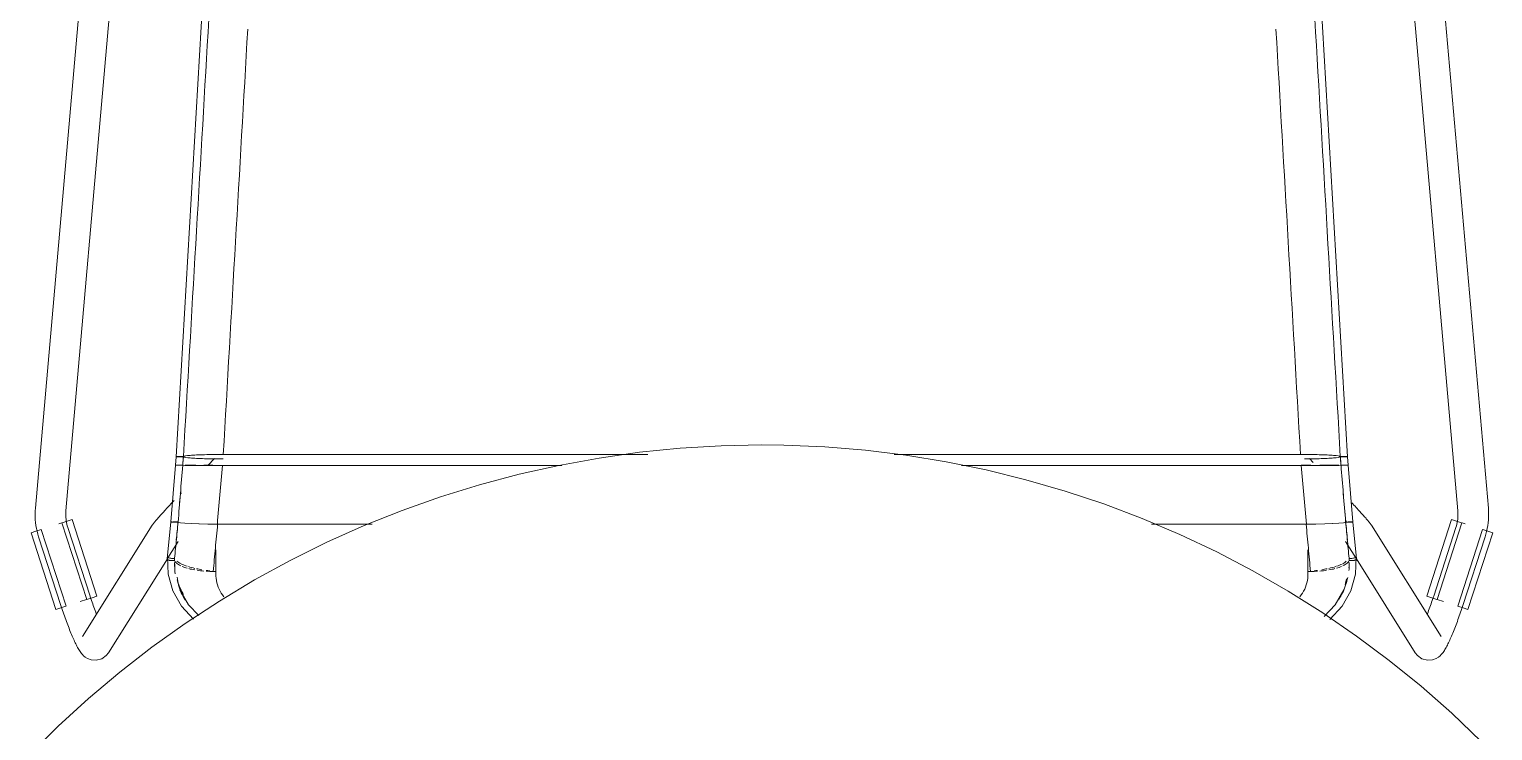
# Model space of a CAD drawing. Header units: millimetres. Extents: x 155927 to 295199, y -4084 to 97293.
# Drawn here: x 227366 to 227939, y 18740 to 19015 of the extents above; entities that cross this region are included whole.
import ezdxf

# ---------------------------------------------------------------- set-up
doc = ezdxf.new("R2010")
doc.units = ezdxf.units.MM
doc.header["$MEASUREMENT"] = 0
doc.layers.add('I-FURN', color=8, linetype='CONTINUOUS', lineweight=9)

msp = doc.modelspace()

# ---------------------------------------------------------------- linework, layer by layer
at = {"layer": 'I-FURN'}
for p, q in [((227406.98, 19270.34), (227368.03, 18827.02)), ((227937.13, 18827.02), (227898.18, 19270.34)), ((227379.98, 18825.97), (227417.26, 19250.32)), ((227887.89, 19250.39), (227925.17, 18825.97)), ((227423.18, 18847.14), (227442.46, 19179.05)), ((227881.98, 18847.14), (227862.7, 19179.05)), ((227423.17, 18847.14), (227422.9, 18843.78)), ((227423.24, 18847.17), (227423.18, 18847.14)), ((227423.18, 18847.14), (227423.24, 18847.11)), ((227423.43, 18847.2), (227423.24, 18847.17)), ((227423.24, 18847.11), (227423.43, 18847.09)), ((227423.72, 18847.22), (227423.43, 18847.2)), ((227423.43, 18847.09), (227423.73, 18847.07)), ((227424.1, 18847.24), (227423.72, 18847.22)), ((227423.73, 18847.07), (227424.11, 18847.05)), ((227424.55, 18847.25), (227424.1, 18847.24)), ((227424.11, 18847.05), (227424.56, 18847.04)), ((227425.04, 18847.25), (227424.55, 18847.25)), ((227424.56, 18847.04), (227425.05, 18847.03)), ((227425.54, 18847.25), (227425.04, 18847.25)), ((227425.05, 18847.03), (227425.55, 18847.03)), ((227426.01, 18847.24), (227425.54, 18847.25)), ((227425.55, 18847.03), (227426.02, 18847.04)), ((227426.9, 18847.45), (227426.01, 18847.24)), ((227426.02, 18847.04), (227426.92, 18846.83)), ((227428.65, 18847.65), (227426.9, 18847.45)), ((227431.15, 18847.81), (227428.65, 18847.65)), ((227434.28, 18847.93), (227431.15, 18847.81)), ((227437.84, 18848.01), (227434.28, 18847.93)), ((227441.63, 18848.04), (227437.84, 18848.01)), ((227607.9, 18848.04), (227441.63, 18848.04)), ((227441.63, 18848.04), (227607.9, 18848.04)), ((227604.69, 18848.86), (227588.85, 18846.62)), ((227620.61, 18850.45), (227604.69, 18848.86)), ((227636.58, 18851.41), (227620.61, 18850.45)), ((227652.58, 18851.73), (227636.58, 18851.41)), ((227661.22, 18851.64), (227652.58, 18851.73)), ((227677.2, 18850.97), (227661.22, 18851.64)), ((227693.15, 18849.67), (227677.2, 18850.97)), ((227709.03, 18847.73), (227693.15, 18849.67)), ((227863.53, 18848.04), (227704.43, 18848.04)), ((227704.43, 18848.04), (227863.53, 18848.04)), ((227724.82, 18845.16), (227709.03, 18847.73)), ((227867.32, 18848.01), (227863.53, 18848.04)), ((227870.88, 18847.93), (227867.32, 18848.01)), ((227874.01, 18847.81), (227870.88, 18847.93)), ((227876.51, 18847.65), (227874.01, 18847.81)), ((227878.26, 18847.45), (227876.51, 18847.65)), ((227878.24, 18846.83), (227879.14, 18847.04)), ((227879.15, 18847.24), (227878.26, 18847.45)), ((227879.14, 18847.04), (227879.61, 18847.03)), ((227879.62, 18847.25), (227879.15, 18847.24)), ((227879.61, 18847.03), (227880.11, 18847.03)), ((227880.12, 18847.25), (227879.62, 18847.25)), ((227880.11, 18847.03), (227880.6, 18847.04)), ((227880.61, 18847.25), (227880.12, 18847.25)), ((227880.6, 18847.04), (227881.05, 18847.05)), ((227881.06, 18847.24), (227880.61, 18847.25)), ((227881.05, 18847.05), (227881.43, 18847.07)), ((227881.44, 18847.22), (227881.06, 18847.24)), ((227881.43, 18847.07), (227881.73, 18847.09)), ((227881.73, 18847.2), (227881.44, 18847.22)), ((227881.92, 18847.17), (227881.73, 18847.2)), ((227881.73, 18847.09), (227881.92, 18847.11)), ((227881.98, 18847.14), (227881.92, 18847.17)), ((227881.92, 18847.11), (227881.98, 18847.14)), ((227881.99, 18847.14), (227882.26, 18843.78)), ((227421.08, 18821.58), (227422.9, 18843.78)), ((227422.9, 18843.78), (227422.97, 18843.79)), ((227422.97, 18843.79), (227422.9, 18843.78)), ((227422.97, 18843.78), (227422.9, 18843.78)), ((227422.9, 18843.78), (227422.96, 18843.78)), ((227422.96, 18843.78), (227423.15, 18843.78)), ((227422.97, 18843.79), (227423.16, 18843.79)), ((227423.16, 18843.79), (227422.97, 18843.79)), ((227423.16, 18843.78), (227422.97, 18843.78)), ((227423.15, 18843.78), (227423.45, 18843.78)), ((227423.16, 18843.79), (227423.45, 18843.79)), ((227423.45, 18843.79), (227423.16, 18843.79)), ((227423.45, 18843.78), (227423.16, 18843.78)), ((227423.45, 18843.79), (227423.84, 18843.79)), ((227423.83, 18843.79), (227423.45, 18843.79)), ((227423.83, 18843.78), (227423.45, 18843.78)), ((227423.45, 18843.78), (227423.83, 18843.78)), ((227424.29, 18843.79), (227423.83, 18843.79)), ((227424.28, 18843.78), (227423.83, 18843.78)), ((227423.83, 18843.78), (227424.28, 18843.78)), ((227423.84, 18843.79), (227424.29, 18843.79)), ((227424.77, 18843.78), (227424.28, 18843.78)), ((227424.28, 18843.78), (227424.77, 18843.78)), ((227424.29, 18843.79), (227424.78, 18843.79)), ((227424.78, 18843.79), (227424.29, 18843.79)), ((227425.27, 18843.78), (227424.77, 18843.78)), ((227424.77, 18843.78), (227425.27, 18843.78)), ((227424.78, 18843.79), (227425.28, 18843.79)), ((227425.27, 18843.79), (227424.78, 18843.79)), ((227425.74, 18843.79), (227425.27, 18843.79)), ((227425.74, 18843.78), (227425.27, 18843.78)), ((227425.27, 18843.78), (227425.74, 18843.78)), ((227425.28, 18843.79), (227425.75, 18843.79)), ((227426.63, 18843.76), (227425.74, 18843.78)), ((227425.74, 18843.78), (227426.62, 18843.76)), ((227426.62, 18843.76), (227428.37, 18843.75)), ((227428.37, 18843.75), (227426.63, 18843.76)), ((227426.64, 18843.81), (227428.4, 18843.82)), ((227428.39, 18843.82), (227426.64, 18843.81)), ((227426.92, 18846.83), (227428.67, 18846.64)), ((227428.37, 18843.75), (227430.87, 18843.74)), ((227430.87, 18843.74), (227428.38, 18843.75)), ((227430.89, 18843.83), (227428.39, 18843.82)), ((227428.4, 18843.82), (227430.89, 18843.83)), ((227428.67, 18846.64), (227431.17, 18846.48)), ((227430.87, 18843.74), (227434.01, 18843.73)), ((227434.01, 18843.73), (227430.88, 18843.74)), ((227431.17, 18846.48), (227434.29, 18846.35)), ((227437.57, 18843.85), (227434.01, 18843.84)), ((227437.58, 18843.72), (227434.01, 18843.73)), ((227434.01, 18843.73), (227437.58, 18843.72)), ((227434.02, 18843.84), (227437.57, 18843.85)), ((227434.29, 18846.35), (227437.84, 18846.28)), ((227438.14, 18846.4), (227435.57, 18843.72)), ((227441.36, 18843.72), (227437.58, 18843.72)), ((227437.58, 18843.72), (227441.36, 18843.72)), ((227437.84, 18846.28), (227441.52, 18846.25)), ((227574.19, 18843.72), (227441.36, 18843.72)), ((227441.36, 18843.72), (227574.19, 18843.72)), ((227573.11, 18843.76), (227557.5, 18840.27)), ((227588.85, 18846.62), (227573.11, 18843.76)), ((227740.49, 18841.95), (227724.82, 18845.16)), ((227863.8, 18843.72), (227730.8, 18843.72)), ((227730.8, 18843.72), (227863.8, 18843.72)), ((227756.03, 18838.12), (227740.49, 18841.95)), ((227867.58, 18843.72), (227863.8, 18843.72)), ((227863.8, 18843.72), (227867.58, 18843.72)), ((227863.81, 18843.85), (227867.59, 18843.85)), ((227867.59, 18843.85), (227863.81, 18843.85)), ((227865.07, 18846.25), (227867.32, 18846.28)), ((227868.49, 18844.87), (227867.02, 18846.4)), ((227867.32, 18846.28), (227870.87, 18846.35)), ((227871.15, 18843.73), (227867.58, 18843.72)), ((227867.58, 18843.72), (227871.15, 18843.73)), ((227870.87, 18846.35), (227873.99, 18846.48)), ((227871.14, 18843.84), (227874.27, 18843.83)), ((227874.27, 18843.83), (227871.15, 18843.84)), ((227874.28, 18843.74), (227871.15, 18843.73)), ((227871.15, 18843.73), (227874.28, 18843.74)), ((227873.99, 18846.48), (227876.49, 18846.64)), ((227874.27, 18843.83), (227876.76, 18843.82)), ((227876.77, 18843.82), (227874.27, 18843.83)), ((227874.28, 18843.74), (227876.79, 18843.75)), ((227876.78, 18843.75), (227874.29, 18843.74)), ((227876.49, 18846.64), (227878.24, 18846.83)), ((227876.76, 18843.82), (227878.52, 18843.81)), ((227878.52, 18843.81), (227876.77, 18843.82)), ((227878.53, 18843.76), (227876.79, 18843.75)), ((227876.79, 18843.75), (227878.54, 18843.76)), ((227879.42, 18843.78), (227878.53, 18843.76)), ((227878.54, 18843.76), (227879.42, 18843.78)), ((227879.41, 18843.79), (227879.88, 18843.79)), ((227879.89, 18843.79), (227879.42, 18843.79)), ((227879.89, 18843.78), (227879.42, 18843.78)), ((227879.42, 18843.78), (227879.89, 18843.78)), ((227879.88, 18843.79), (227880.38, 18843.79)), ((227880.38, 18843.79), (227879.89, 18843.79)), ((227880.39, 18843.78), (227879.89, 18843.78)), ((227879.89, 18843.78), (227880.39, 18843.78)), ((227880.38, 18843.79), (227880.87, 18843.79)), ((227880.87, 18843.79), (227880.38, 18843.79)), ((227880.88, 18843.78), (227880.39, 18843.78)), ((227880.39, 18843.78), (227880.88, 18843.78)), ((227880.87, 18843.79), (227881.32, 18843.79)), ((227881.33, 18843.79), (227880.87, 18843.79)), ((227881.33, 18843.78), (227880.88, 18843.78)), ((227880.88, 18843.78), (227881.33, 18843.78)), ((227881.32, 18843.79), (227881.7, 18843.79)), ((227881.71, 18843.79), (227881.33, 18843.79)), ((227881.71, 18843.78), (227881.33, 18843.78)), ((227881.33, 18843.78), (227881.71, 18843.78)), ((227882, 18843.78), (227881.71, 18843.78)), ((227881.71, 18843.78), (227882.01, 18843.78)), ((227882.19, 18843.79), (227882.26, 18843.78)), ((227882.26, 18843.78), (227882.19, 18843.79)), ((227882.26, 18843.78), (227882.19, 18843.78)), ((227882.19, 18843.78), (227882.26, 18843.78)), ((227884.08, 18821.58), (227882.26, 18843.78)), ((227542.04, 18836.15), (227526.75, 18831.43)), ((227557.5, 18840.27), (227542.04, 18836.15)), ((227771.4, 18833.68), (227756.03, 18838.12)), ((227421.99, 18829.57), (227422.45, 18830.05)), ((227424.8, 18832.54), (227425.29, 18833.05)), ((227526.75, 18831.43), (227511.67, 18826.09)), ((227786.57, 18828.62), (227771.4, 18833.68)), ((227367.95, 18825.88), (227367.92, 18824.74)), ((227367.92, 18824.74), (227367.93, 18823.6)), ((227368.03, 18827.02), (227367.95, 18825.88)), ((227379.92, 18824.62), (227379.94, 18825.28)), ((227379.93, 18823.96), (227379.92, 18824.62)), ((227379.94, 18825.28), (227379.98, 18825.95)), ((227379.98, 18825.95), (227379.98, 18825.97)), ((227416.64, 18823.77), (227416.95, 18824.1)), ((227416.95, 18824.1), (227417.26, 18824.45)), ((227417.26, 18824.45), (227417.59, 18824.82)), ((227417.59, 18824.82), (227417.93, 18825.2)), ((227417.93, 18825.2), (227418.29, 18825.59)), ((227418.29, 18825.59), (227418.66, 18825.99)), ((227418.66, 18825.99), (227419.04, 18826.4)), ((227419.04, 18826.4), (227419.43, 18826.83)), ((227419.43, 18826.83), (227419.83, 18827.26)), ((227419.83, 18827.26), (227420.25, 18827.71)), ((227420.25, 18827.71), (227420.67, 18828.16)), ((227420.67, 18828.16), (227421.1, 18828.62)), ((227421.1, 18828.62), (227421.54, 18829.09)), ((227421.54, 18829.09), (227421.99, 18829.57)), ((227511.67, 18826.09), (227496.81, 18820.16)), ((227801.54, 18822.96), (227786.57, 18828.62)), ((227884.06, 18828.62), (227883.62, 18829.09)), ((227884.49, 18828.16), (227884.06, 18828.62)), ((227884.91, 18827.71), (227884.49, 18828.16)), ((227885.33, 18827.26), (227884.91, 18827.71)), ((227885.73, 18826.83), (227885.33, 18827.26)), ((227886.12, 18826.4), (227885.73, 18826.83)), ((227886.5, 18825.99), (227886.12, 18826.4)), ((227886.87, 18825.59), (227886.5, 18825.99)), ((227887.23, 18825.2), (227886.87, 18825.59)), ((227887.57, 18824.82), (227887.23, 18825.2)), ((227887.9, 18824.45), (227887.57, 18824.82)), ((227888.21, 18824.1), (227887.9, 18824.45)), ((227888.52, 18823.77), (227888.21, 18824.1)), ((227925.18, 18825.97), (227925.22, 18825.31)), ((227925.22, 18825.31), (227925.24, 18824.65)), ((227925.24, 18824.65), (227925.23, 18823.98)), ((227937.14, 18826.97), (227937.13, 18827.02)), ((227937.21, 18825.83), (227937.14, 18826.97)), ((227937.24, 18824.69), (227937.21, 18825.83)), ((227937.22, 18823.54), (227937.24, 18824.69)), ((227367.93, 18823.6), (227367.99, 18822.46)), ((227367.99, 18822.46), (227368.1, 18821.32)), ((227368.1, 18821.32), (227368.25, 18820.19)), ((227368.25, 18820.19), (227368.45, 18819.06)), ((227368.27, 18817.97), (227370.24, 18818.6)), ((227368.45, 18819.06), (227368.69, 18817.94)), ((227380.05, 18788.63), (227370.36, 18818.64)), ((227377.17, 18820.84), (227378.33, 18821.21)), ((227378.43, 18821.25), (227388.12, 18791.24)), ((227378.55, 18821.28), (227380.52, 18821.92)), ((227379.96, 18823.3), (227379.93, 18823.96)), ((227380.03, 18822.64), (227379.96, 18823.3)), ((227380.11, 18821.98), (227380.03, 18822.64)), ((227380.23, 18821.33), (227380.11, 18821.98)), ((227380.37, 18820.68), (227380.23, 18821.33)), ((227380.54, 18820.04), (227380.37, 18820.68)), ((227380.52, 18821.92), (227382.47, 18822.55)), ((227380.73, 18819.41), (227380.54, 18820.04)), ((227389.44, 18792.59), (227380.73, 18819.41)), ((227392.16, 18792.54), (227382.47, 18822.55)), ((227413.82, 18820.32), (227386.52, 18776.73)), ((227413.82, 18820.32), (227414.04, 18820.64)), ((227414.04, 18820.64), (227414.22, 18820.9)), ((227414.22, 18820.9), (227414.39, 18821.13)), ((227414.39, 18821.13), (227414.57, 18821.35)), ((227414.57, 18821.35), (227414.75, 18821.57)), ((227414.75, 18821.57), (227414.94, 18821.8)), ((227414.94, 18821.8), (227415.14, 18822.04)), ((227415.14, 18822.04), (227415.35, 18822.29)), ((227415.35, 18822.29), (227415.58, 18822.56)), ((227415.58, 18822.56), (227415.83, 18822.84)), ((227415.83, 18822.84), (227416.08, 18823.14)), ((227416.08, 18823.14), (227416.36, 18823.44)), ((227416.36, 18823.44), (227416.64, 18823.77)), ((227419.65, 18807.09), (227421.07, 18821.58)), ((227421.14, 18821.61), (227421.07, 18821.58)), ((227421.07, 18821.58), (227421.14, 18821.56)), ((227421.08, 18821.58), (227421.14, 18821.61)), ((227421.14, 18821.56), (227421.08, 18821.58)), ((227421.32, 18821.63), (227421.14, 18821.61)), ((227421.14, 18821.61), (227421.33, 18821.63)), ((227421.14, 18821.56), (227421.33, 18821.53)), ((227421.62, 18821.65), (227421.32, 18821.63)), ((227421.33, 18821.63), (227421.62, 18821.65)), ((227421.33, 18821.53), (227421.63, 18821.51)), ((227421.63, 18821.51), (227421.33, 18821.53)), ((227421.63, 18821.51), (227422.01, 18821.49)), ((227422.01, 18821.49), (227421.63, 18821.51)), ((227422.45, 18821.68), (227422, 18821.67)), ((227422, 18821.67), (227422.45, 18821.68)), ((227422.01, 18821.49), (227422.46, 18821.48)), ((227422.47, 18821.48), (227422.01, 18821.49)), ((227422.94, 18821.69), (227422.45, 18821.68)), ((227422.45, 18821.68), (227422.94, 18821.69)), ((227422.46, 18821.48), (227422.95, 18821.48)), ((227422.96, 18821.48), (227422.47, 18821.48)), ((227423.44, 18821.68), (227422.94, 18821.69)), ((227422.94, 18821.69), (227423.44, 18821.68)), ((227422.95, 18821.48), (227423.45, 18821.48)), ((227423.46, 18821.48), (227422.96, 18821.48)), ((227423.91, 18821.68), (227423.44, 18821.68)), ((227423.44, 18821.68), (227423.91, 18821.68)), ((227423.45, 18821.48), (227423.92, 18821.49)), ((227423.93, 18821.49), (227423.46, 18821.48)), ((227423.92, 18821.49), (227424.81, 18821.3)), ((227424.81, 18821.3), (227423.93, 18821.49)), ((227426.53, 18821.12), (227424.81, 18821.3)), ((227424.81, 18821.3), (227426.55, 18821.12)), ((227428.99, 18820.97), (227426.55, 18821.12)), ((227426.55, 18821.12), (227429.03, 18820.97)), ((227432.06, 18820.85), (227429.02, 18820.97)), ((227429.03, 18820.97), (227432.13, 18820.85)), ((227435.57, 18820.78), (227432.12, 18820.85)), ((227432.13, 18820.85), (227435.56, 18820.78)), ((227435.66, 18820.78), (227439.42, 18820.75)), ((227439.3, 18820.75), (227435.66, 18820.78)), ((227439.42, 18820.75), (227499.97, 18820.75)), ((227499.97, 18820.75), (227439.42, 18820.75)), ((227496.81, 18820.16), (227482.2, 18813.63)), ((227816.27, 18816.71), (227801.54, 18822.96)), ((227805.25, 18820.75), (227865.74, 18820.75)), ((227865.74, 18820.75), (227805.25, 18820.75)), ((227865.74, 18820.75), (227869.5, 18820.78)), ((227869.5, 18820.78), (227865.86, 18820.75)), ((227873.04, 18820.85), (227869.59, 18820.78)), ((227869.6, 18820.78), (227873.03, 18820.85)), ((227873.03, 18820.85), (227876.13, 18820.97)), ((227876.14, 18820.97), (227873.1, 18820.85)), ((227876.13, 18820.97), (227878.61, 18821.12)), ((227878.61, 18821.12), (227876.17, 18820.97)), ((227878.61, 18821.12), (227880.35, 18821.3)), ((227880.35, 18821.3), (227878.63, 18821.12)), ((227881.23, 18821.49), (227880.35, 18821.3)), ((227880.35, 18821.3), (227881.24, 18821.49)), ((227881.7, 18821.48), (227881.23, 18821.49)), ((227881.24, 18821.49), (227881.71, 18821.48)), ((227881.72, 18821.68), (227881.25, 18821.68)), ((227881.25, 18821.68), (227881.72, 18821.68)), ((227882.2, 18821.48), (227881.7, 18821.48)), ((227881.71, 18821.48), (227882.21, 18821.48)), ((227882.69, 18821.48), (227882.2, 18821.48)), ((227882.21, 18821.48), (227882.7, 18821.48)), ((227882.71, 18821.68), (227882.22, 18821.69)), ((227882.22, 18821.69), (227882.71, 18821.68)), ((227883.14, 18821.49), (227882.69, 18821.48)), ((227882.7, 18821.48), (227883.15, 18821.49)), ((227883.16, 18821.67), (227882.71, 18821.68)), ((227882.71, 18821.68), (227883.16, 18821.67)), ((227883.53, 18821.51), (227883.14, 18821.49)), ((227883.15, 18821.49), (227883.53, 18821.51)), ((227883.54, 18821.65), (227883.16, 18821.67)), ((227883.16, 18821.67), (227883.54, 18821.65)), ((227883.53, 18821.51), (227883.83, 18821.53)), ((227883.82, 18821.53), (227883.53, 18821.51)), ((227883.84, 18821.63), (227883.54, 18821.65)), ((227883.54, 18821.65), (227883.83, 18821.63)), ((227883.83, 18821.63), (227884.02, 18821.61)), ((227883.83, 18821.53), (227884.02, 18821.56)), ((227884.02, 18821.61), (227883.84, 18821.63)), ((227884.09, 18821.58), (227884.02, 18821.61)), ((227884.02, 18821.61), (227884.08, 18821.58)), ((227884.08, 18821.58), (227884.02, 18821.56)), ((227884.02, 18821.56), (227884.09, 18821.58)), ((227885.51, 18807.09), (227884.09, 18821.58)), ((227888.8, 18823.44), (227888.52, 18823.77)), ((227889.08, 18823.14), (227888.8, 18823.44)), ((227889.33, 18822.84), (227889.08, 18823.14)), ((227889.58, 18822.56), (227889.33, 18822.84)), ((227889.8, 18822.29), (227889.58, 18822.56)), ((227890.02, 18822.04), (227889.8, 18822.29)), ((227890.22, 18821.8), (227890.02, 18822.04)), ((227890.41, 18821.57), (227890.22, 18821.8)), ((227890.59, 18821.35), (227890.41, 18821.57)), ((227890.76, 18821.13), (227890.59, 18821.35)), ((227890.94, 18820.9), (227890.76, 18821.13)), ((227891.12, 18820.64), (227890.94, 18820.9)), ((227891.34, 18820.32), (227891.12, 18820.64)), ((227918.64, 18776.73), (227891.34, 18820.32)), ((227922.69, 18822.55), (227913, 18792.54)), ((227924.43, 18819.4), (227915.72, 18792.59)), ((227917.04, 18791.24), (227926.73, 18821.25)), ((227922.69, 18822.55), (227924.64, 18821.92)), ((227924.44, 18819.43), (227924.43, 18819.4)), ((227924.63, 18820.07), (227924.44, 18819.43)), ((227924.8, 18820.71), (227924.63, 18820.07)), ((227924.64, 18821.92), (227926.61, 18821.28)), ((227924.94, 18821.35), (227924.8, 18820.71)), ((227925.05, 18822.01), (227924.94, 18821.35)), ((227925.14, 18822.66), (227925.05, 18822.01)), ((227934.8, 18818.64), (227925.11, 18788.63)), ((227925.2, 18823.32), (227925.14, 18822.66)), ((227925.23, 18823.98), (227925.2, 18823.32)), ((227926.83, 18821.21), (227927.99, 18820.84)), ((227934.92, 18818.6), (227936.89, 18817.97)), ((227936.46, 18817.89), (227936.7, 18819.01)), ((227936.7, 18819.01), (227936.9, 18820.14)), ((227936.9, 18820.14), (227937.05, 18821.27)), ((227937.05, 18821.27), (227937.16, 18822.4)), ((227937.16, 18822.4), (227937.22, 18823.54)), ((227366.32, 18817.34), (227368.27, 18817.97)), ((227376, 18787.33), (227366.32, 18817.34)), ((227368.69, 18817.94), (227368.97, 18816.84)), ((227368.97, 18816.84), (227369.3, 18815.74)), ((227369.3, 18815.74), (227369.31, 18815.7)), ((227369.31, 18815.7), (227378.03, 18788.88)), ((227419.95, 18807.5), (227423.99, 18813.94)), ((227482.2, 18813.63), (227467.87, 18806.53)), ((227830.73, 18809.87), (227816.27, 18816.71)), ((227881.17, 18813.94), (227885.21, 18807.5)), ((227927.13, 18788.88), (227935.84, 18815.7)), ((227938.84, 18817.34), (227929.15, 18787.33)), ((227935.84, 18815.7), (227936.17, 18816.79)), ((227936.17, 18816.79), (227936.46, 18817.89)), ((227936.89, 18817.97), (227938.84, 18817.34)), ((227396.69, 18770.36), (227419.72, 18807.13)), ((227419.77, 18807.98), (227420.06, 18801.08)), ((227438.71, 18810.71), (227438.71, 18800.96)), ((227844.91, 18802.46), (227830.73, 18809.87)), ((227866.45, 18800.96), (227866.45, 18810.71)), ((227885.39, 18807.98), (227885.1, 18801.08)), ((227885.44, 18807.13), (227908.47, 18770.36)), ((227438.77, 18802.2), (227437.72, 18802.2)), ((227467.87, 18806.53), (227453.83, 18798.86)), ((227858.78, 18794.49), (227844.91, 18802.46)), ((227867.44, 18802.2), (227866.39, 18802.2)), ((227420.06, 18801.08), (227421.93, 18794.56)), ((227453.83, 18798.86), (227440.11, 18790.63)), ((227885.1, 18801.08), (227883.23, 18794.56)), ((227385.54, 18790.41), (227388.02, 18791.21)), ((227390.21, 18791.91), (227388.23, 18791.28)), ((227389.55, 18792.26), (227389.44, 18792.59)), ((227389.78, 18791.57), (227389.55, 18792.26)), ((227390.01, 18790.88), (227389.78, 18791.57)), ((227390.24, 18790.2), (227390.01, 18790.88)), ((227392.16, 18792.54), (227390.21, 18791.91)), ((227390.47, 18789.52), (227390.24, 18790.2)), ((227421.93, 18794.56), (227425.32, 18788.55)), ((227424.64, 18794.96), (227428.01, 18789.13)), ((227440.11, 18790.63), (227426.72, 18781.87)), ((227872.32, 18785.97), (227858.78, 18794.49)), ((227880.52, 18794.96), (227877.15, 18789.13)), ((227883.23, 18794.56), (227879.84, 18788.55)), ((227914.95, 18791.91), (227913, 18792.54)), ((227914.69, 18789.52), (227914.92, 18790.2)), ((227914.92, 18790.2), (227915.15, 18790.88)), ((227916.92, 18791.28), (227914.95, 18791.91)), ((227915.15, 18790.88), (227915.38, 18791.57)), ((227915.38, 18791.57), (227915.61, 18792.26)), ((227915.61, 18792.26), (227915.72, 18792.59)), ((227917.14, 18791.21), (227919.62, 18790.41)), ((227377.96, 18787.96), (227376, 18787.33)), ((227379.93, 18788.6), (227377.96, 18787.96)), ((227378.18, 18788.43), (227378.03, 18788.88)), ((227378.42, 18787.69), (227378.18, 18788.43)), ((227378.67, 18786.95), (227378.42, 18787.69)), ((227378.92, 18786.22), (227378.67, 18786.95)), ((227379.17, 18785.49), (227378.92, 18786.22)), ((227379.42, 18784.77), (227379.17, 18785.49)), ((227379.67, 18784.05), (227379.42, 18784.77)), ((227379.93, 18783.35), (227379.67, 18784.05)), ((227390.71, 18788.85), (227390.47, 18789.52)), ((227390.94, 18788.18), (227390.71, 18788.85)), ((227391.18, 18787.52), (227390.94, 18788.18)), ((227391.41, 18786.88), (227391.18, 18787.52)), ((227391.65, 18786.24), (227391.41, 18786.88)), ((227391.88, 18785.62), (227391.65, 18786.24)), ((227425.32, 18788.55), (227429.93, 18783.55)), ((227428.01, 18789.13), (227432.03, 18784.91)), ((227885.51, 18776.91), (227872.32, 18785.97)), ((227877.15, 18789.13), (227872.85, 18784.61)), ((227879.84, 18788.55), (227875.09, 18783.39)), ((227913.28, 18785.62), (227913.51, 18786.24)), ((227913.51, 18786.24), (227913.75, 18786.88)), ((227913.75, 18786.88), (227913.98, 18787.52)), ((227913.98, 18787.52), (227914.22, 18788.18)), ((227914.22, 18788.18), (227914.45, 18788.85)), ((227914.45, 18788.85), (227914.69, 18789.52)), ((227927.2, 18787.96), (227925.23, 18788.6)), ((227925.23, 18783.35), (227925.49, 18784.05)), ((227925.49, 18784.05), (227925.74, 18784.77)), ((227925.74, 18784.77), (227925.99, 18785.49)), ((227925.99, 18785.49), (227926.24, 18786.22)), ((227926.24, 18786.22), (227926.49, 18786.95)), ((227926.49, 18786.95), (227926.74, 18787.69)), ((227926.74, 18787.69), (227926.98, 18788.43)), ((227926.98, 18788.43), (227927.13, 18788.88)), ((227929.15, 18787.33), (227927.2, 18787.96)), ((227380.18, 18782.65), (227379.93, 18783.35)), ((227380.44, 18781.96), (227380.18, 18782.65)), ((227380.69, 18781.28), (227380.44, 18781.96)), ((227380.95, 18780.62), (227380.69, 18781.28)), ((227381.2, 18779.96), (227380.95, 18780.62)), ((227381.45, 18779.32), (227381.2, 18779.96)), ((227381.7, 18778.7), (227381.45, 18779.32)), ((227381.95, 18778.09), (227381.7, 18778.7)), ((227426.72, 18781.87), (227413.7, 18772.57)), ((227923.21, 18778.09), (227923.46, 18778.7)), ((227923.46, 18778.7), (227923.71, 18779.32)), ((227923.71, 18779.32), (227923.96, 18779.96)), ((227923.96, 18779.96), (227924.21, 18780.62)), ((227924.21, 18780.62), (227924.47, 18781.28)), ((227924.47, 18781.28), (227924.72, 18781.96)), ((227924.72, 18781.96), (227924.98, 18782.65)), ((227924.98, 18782.65), (227925.23, 18783.35)), ((227382.2, 18777.49), (227381.95, 18778.09)), ((227382.44, 18776.91), (227382.2, 18777.49)), ((227382.69, 18776.35), (227382.44, 18776.91)), ((227382.93, 18775.81), (227382.69, 18776.35)), ((227383.16, 18775.28), (227382.93, 18775.81)), ((227383.4, 18774.77), (227383.16, 18775.28)), ((227383.63, 18774.28), (227383.4, 18774.77)), ((227383.86, 18773.8), (227383.63, 18774.28)), ((227384.09, 18773.35), (227383.86, 18773.8)), ((227384.32, 18772.91), (227384.09, 18773.35)), ((227384.55, 18772.48), (227384.32, 18772.91)), ((227413.7, 18772.57), (227401.06, 18762.76)), ((227898.33, 18767.34), (227885.51, 18776.91)), ((227920.61, 18772.48), (227920.84, 18772.91)), ((227920.84, 18772.91), (227921.07, 18773.35)), ((227921.07, 18773.35), (227921.3, 18773.8)), ((227921.3, 18773.8), (227921.53, 18774.28)), ((227921.53, 18774.28), (227921.76, 18774.77)), ((227921.76, 18774.77), (227922, 18775.28)), ((227922, 18775.28), (227922.23, 18775.81)), ((227922.23, 18775.81), (227922.47, 18776.35)), ((227922.47, 18776.35), (227922.72, 18776.91)), ((227922.72, 18776.91), (227922.96, 18777.49)), ((227922.96, 18777.49), (227923.21, 18778.09)), ((227384.78, 18772.07), (227384.55, 18772.48)), ((227385.02, 18771.67), (227384.78, 18772.07)), ((227385.26, 18771.28), (227385.02, 18771.67)), ((227385.51, 18770.89), (227385.26, 18771.28)), ((227385.79, 18770.5), (227385.51, 18770.89)), ((227386.1, 18770.1), (227385.79, 18770.5)), ((227386.47, 18769.67), (227386.1, 18770.1)), ((227386.94, 18769.21), (227386.47, 18769.67)), ((227387.57, 18768.69), (227386.94, 18769.21)), ((227388.48, 18768.12), (227387.57, 18768.69)), ((227389.86, 18767.6), (227388.48, 18768.12)), ((227391.83, 18767.43), (227389.86, 18767.6)), ((227394.06, 18768.01), (227391.83, 18767.43)), ((227395.79, 18769.24), (227394.06, 18768.01)), ((227395.79, 18769.24), (227396.69, 18770.36)), ((227910.75, 18757.26), (227898.33, 18767.34)), ((227909.37, 18769.24), (227908.47, 18770.36)), ((227909.37, 18769.24), (227911.1, 18768.01)), ((227911.1, 18768.01), (227913.33, 18767.43)), ((227913.33, 18767.43), (227915.3, 18767.6)), ((227915.3, 18767.6), (227916.68, 18768.12)), ((227916.68, 18768.12), (227917.59, 18768.69)), ((227917.59, 18768.69), (227918.22, 18769.21)), ((227918.22, 18769.21), (227918.69, 18769.67)), ((227918.69, 18769.67), (227919.06, 18770.1)), ((227919.06, 18770.1), (227919.37, 18770.5)), ((227919.37, 18770.5), (227919.65, 18770.89)), ((227919.65, 18770.89), (227919.9, 18771.28)), ((227919.9, 18771.28), (227920.14, 18771.67)), ((227920.14, 18771.67), (227920.38, 18772.07)), ((227920.38, 18772.07), (227920.61, 18772.48)), ((227401.06, 18762.76), (227388.83, 18752.45)), ((227922.76, 18746.69), (227910.75, 18757.26)), ((227388.83, 18752.45), (227377.01, 18741.67)), ((227934.34, 18735.65), (227922.76, 18746.69)), ((227377.01, 18741.67), (227365.64, 18730.42))]:
    msp.add_line(p, q, dxfattribs=at)
for points in [[(227445.33, 19179.24), (227442.11, 19124), (227435.67, 19013.41), (227429.23, 18902.65), (227426.01, 18847.24)], [(227859.83, 19179.24), (227863.05, 19124), (227869.49, 19013.41), (227875.93, 18902.65), (227879.15, 18847.24)], [(227441.63, 18848.04), (227444.82, 18903.56), (227448.02, 18959.09), (227451.21, 19014.53)], [(227853.94, 19014.53), (227857.14, 18959.07), (227860.34, 18903.56), (227863.53, 18848.04)], [(227426.02, 18847.04), (227425.42, 18847.03), (227423.91, 18847.03), (227423.17, 18847.1), (227423.17, 18847.14)], [(227425.74, 18843.78), (227425.78, 18844.35), (227425.87, 18845.51), (227425.96, 18846.66), (227426.01, 18847.24)], [(227425.75, 18843.79), (227425.79, 18844.33), (227425.88, 18845.42), (227425.97, 18846.5), (227426.02, 18847.04)], [(227879.41, 18843.79), (227879.37, 18844.33), (227879.28, 18845.42), (227879.19, 18846.5), (227879.14, 18847.04)], [(227879.42, 18843.78), (227879.37, 18844.35), (227879.29, 18845.51), (227879.2, 18846.66), (227879.15, 18847.24)], [(227425.74, 18843.78), (227425.44, 18840.06), (227424.83, 18832.62), (227424.23, 18825.2), (227423.93, 18821.49)], [(227440.33, 18832.23), (227440.68, 18836.06), (227441.02, 18839.89), (227441.36, 18843.72)], [(227863.8, 18843.72), (227864.14, 18839.89), (227864.48, 18836.05), (227864.83, 18832.23)], [(227879.42, 18843.78), (227879.72, 18840.06), (227880.33, 18832.62), (227880.93, 18825.2), (227881.23, 18821.49)], [(227879.94, 18837.47), (227879.97, 18837.06), (227880.01, 18836.65), (227880.04, 18836.24)], [(227439.3, 18820.75), (227439.64, 18824.57), (227439.99, 18828.4), (227440.33, 18832.23)], [(227864.83, 18832.23), (227865.17, 18828.4), (227865.51, 18824.57), (227865.86, 18820.75)], [(227880.34, 18832.63), (227880.64, 18828.97), (227880.95, 18825.32), (227881.25, 18821.68)], [(227422.49, 18806.53), (227422.73, 18808.98), (227423.2, 18813.93), (227423.68, 18818.96), (227423.92, 18821.49)], [(227423.2, 18814.59), (227423.43, 18816.88), (227423.66, 18819.18), (227423.89, 18821.49)], [(227437.72, 18802.2), (227437.98, 18805.23), (227438.52, 18811.37), (227439.11, 18817.62), (227439.42, 18820.75)], [(227867.44, 18802.2), (227867.18, 18805.23), (227866.64, 18811.37), (227866.05, 18817.62), (227865.74, 18820.75)], [(227882.67, 18806.53), (227882.43, 18808.98), (227881.96, 18813.93), (227881.48, 18818.96), (227881.24, 18821.49)], [(227881.96, 18814.59), (227881.72, 18816.94), (227881.49, 18819.3), (227881.25, 18821.68)], [(227419.83, 18807.84), (227419.87, 18807.79), (227420, 18807.7), (227420.29, 18807.57), (227420.68, 18807.45), (227421.13, 18807.36), (227421.63, 18807.29), (227422.13, 18807.26), (227422.44, 18807.26), (227422.59, 18807.27)], [(227425.04, 18804.37), (227424.34, 18804.69), (227423.2, 18805.39), (227422.63, 18806.14), (227422.49, 18806.53)], [(227422.53, 18805.7), (227422.54, 18804.8), (227422.6, 18803.91), (227422.71, 18803.01)], [(227422.83, 18801.25), (227422.64, 18802.49), (227422.6, 18803.74), (227422.59, 18805.01)], [(227423.5, 18806.18), (227423.91, 18805.86), (227424.43, 18805.53), (227425.07, 18805.22)], [(227425.32, 18805.11), (227425.95, 18804.81), (227426.7, 18804.53), (227427.52, 18804.27)], [(227427.47, 18803.48), (227426.74, 18803.69), (227426.1, 18803.92), (227425.5, 18804.17)], [(227427.94, 18804.12), (227428.74, 18803.86), (227429.62, 18803.64), (227430.54, 18803.42)], [(227430.52, 18802.8), (227429.68, 18802.95), (227428.87, 18803.11), (227428.13, 18803.3)], [(227431.2, 18803.27), (227431.84, 18803.13), (227432.51, 18802.99), (227433.19, 18802.87)], [(227434.01, 18802.37), (227433.11, 18802.44), (227432.22, 18802.54), (227431.37, 18802.67)], [(227434.88, 18802.62), (227435.36, 18802.55), (227435.83, 18802.5), (227436.31, 18802.45)], [(227437.72, 18802.2), (227436.77, 18802.21), (227435.85, 18802.24), (227434.94, 18802.3)], [(227438.72, 18800.68), (227438.71, 18801.19), (227438.72, 18801.69), (227438.77, 18802.2)], [(227866.39, 18802.2), (227866.43, 18801.69), (227866.45, 18801.19), (227866.45, 18800.68)], [(227870.23, 18802.3), (227869.32, 18802.24), (227868.39, 18802.21), (227867.44, 18802.2)], [(227868.85, 18802.44), (227869.33, 18802.49), (227869.8, 18802.55), (227870.26, 18802.62)], [(227873.79, 18802.67), (227872.94, 18802.54), (227872.07, 18802.43), (227871.16, 18802.37)], [(227871.97, 18802.88), (227872.65, 18803), (227873.3, 18803.13), (227873.96, 18803.27)], [(227874.63, 18803.42), (227875.55, 18803.63), (227876.49, 18803.86), (227877.34, 18804.11)], [(227877.02, 18803.3), (227876.28, 18803.11), (227875.48, 18802.95), (227874.64, 18802.8)], [(227877.67, 18804.26), (227878.48, 18804.53), (227879.29, 18804.81), (227879.84, 18805.11)], [(227879.67, 18804.17), (227879.09, 18803.92), (227878.43, 18803.69), (227877.69, 18803.48)], [(227880.09, 18805.22), (227880.73, 18805.54), (227881.12, 18805.85), (227881.45, 18806.18)], [(227882.67, 18806.53), (227882.53, 18806.14), (227881.96, 18805.39), (227880.82, 18804.69), (227880.13, 18804.37)], [(227882.64, 18805), (227882.63, 18804.18), (227882.59, 18803.35), (227882.51, 18802.53)], [(227882.53, 18803.76), (227882.59, 18804.4), (227882.59, 18805.06), (227882.59, 18805.71)], [(227881.01, 18797.14), (227881.27, 18797.85), (227881.45, 18798.57), (227881.58, 18799.31)]]:
    msp.add_open_spline(points, degree=3, dxfattribs=at)
for points, knots in [([(227423.17, 18847.14), (227423.17, 18847.16), (227423.31, 18847.19), (227423.7, 18847.22), (227424.09, 18847.24), (227424.54, 18847.25), (227425.04, 18847.25), (227425.54, 18847.25), (227425.86, 18847.25), (227426.01, 18847.24)], [-0.498493, -0.498493, -0.498493, -0.498493, -0.375, -0.3125, -0.25, -0.1875, -0.125, -0.0625, 0, 0, 0, 0]), ([(227426.01, 18847.24), (227426.29, 18847.39), (227427.67, 18847.6), (227431.03, 18847.82), (227434.2, 18847.94), (227437.8, 18848.02), (227440.35, 18848.04), (227441.63, 18848.04)], [-1, -1, -1, -1, -0.666667, -0.5, -0.333333, -0.166667, 0, 0, 0, 0]), ([(227441.52, 18846.25), (227439, 18846.25), (227435.23, 18846.31), (227431.05, 18846.47), (227427.7, 18846.69), (227426.31, 18846.9), (227426.02, 18847.04)], [-0.996036, -0.996036, -0.996036, -0.996036, -0.6666667, -0.5, -0.3333333, 0, 0, 0, 0]), ([(227863.53, 18848.04), (227864.81, 18848.04), (227867.36, 18848.02), (227870.96, 18847.94), (227874.13, 18847.82), (227877.49, 18847.6), (227878.87, 18847.39), (227879.15, 18847.24)], [-1, -1, -1, -1, -0.833333, -0.666667, -0.5, -0.333333, 0, 0, 0, 0]), ([(227879.14, 18847.04), (227878.85, 18846.9), (227877.46, 18846.69), (227874.11, 18846.47), (227870.95, 18846.35), (227867.84, 18846.28), (227865.83, 18846.26), (227865.07, 18846.25)], [-1, -1, -1, -1, -0.6666667, -0.5, -0.3333333, -0.1666667, -0.0664381, -0.0664381, -0.0664381, -0.0664381]), ([(227881.99, 18847.14), (227881.99, 18847.12), (227881.85, 18847.1), (227881.45, 18847.06), (227881.07, 18847.05), (227880.61, 18847.04), (227880.11, 18847.03), (227879.61, 18847.03), (227879.29, 18847.04), (227879.14, 18847.04)], [-0.5, -0.5, -0.5, -0.5, -0.375, -0.3125, -0.25, -0.1875, -0.125, -0.0625, 0, 0, 0, 0]), ([(227879.15, 18847.24), (227879.37, 18847.25), (227879.87, 18847.26), (227880.5, 18847.25), (227880.96, 18847.24), (227881.37, 18847.23), (227881.83, 18847.19), (227881.99, 18847.16), (227881.99, 18847.14)], [-1, -1, -1, -1, -0.90625, -0.8125, -0.765625, -0.71875, -0.625, -0.501507, -0.501507, -0.501507, -0.501507]), ([(227425.74, 18843.79), (227425.44, 18840.1), (227425, 18834.76), (227424.55, 18829.43), (227424.42, 18827.79)], [0, 0, 0, 0, 0.5, 0.7233886, 0.7233886, 0.7233886, 0.7233886]), ([(227422.49, 18806.53), (227422.34, 18806.51), (227422.06, 18806.48), (227421.63, 18806.47), (227421.26, 18806.48), (227420.97, 18806.5), (227420.7, 18806.53), (227420.45, 18806.58), (227420.22, 18806.65), (227420.03, 18806.71), (227419.83, 18806.81), (227419.73, 18806.9), (227419.7, 18806.94)], [0, 0, 0, 0, 0.0555556, 0.1111111, 0.1666667, 0.1944444, 0.2222222, 0.2777778, 0.3055556, 0.3333333, 0.3888889, 0.4444444, 0.4444444, 0.4444444, 0.4444444]), ([(227882.57, 18807.27), (227882.79, 18807.26), (227883.28, 18807.26), (227884.03, 18807.35), (227884.7, 18807.5), (227885.13, 18807.68), (227885.28, 18807.79), (227885.33, 18807.84)], [-1, -1, -1, -1, -0.90625, -0.8125, -0.71875, -0.625, -0.5625, -0.5625, -0.5625, -0.5625]), ([(227885.46, 18806.94), (227885.44, 18806.92), (227885.4, 18806.87), (227885.29, 18806.8), (227885.1, 18806.7), (227884.78, 18806.59), (227884.38, 18806.52), (227884.03, 18806.49), (227883.65, 18806.47), (227883.21, 18806.47), (227882.85, 18806.51), (227882.67, 18806.53)], [0.5555556, 0.5555556, 0.5555556, 0.5555556, 0.5833333, 0.6180556, 0.6527778, 0.7222222, 0.7916667, 0.8263889, 0.8611111, 0.9305556, 1, 1, 1, 1]), ([(227441.88, 18792.31), (227441.11, 18793.21), (227439.18, 18796.21), (227438.55, 18799.81), (227438.77, 18802.2)], [0.5, 0.5, 0.5, 0.5, 0.6666667, 1, 1, 1, 1]), ([(227866.39, 18802.2), (227866.61, 18799.81), (227865.97, 18796.21), (227864.05, 18793.21), (227863.28, 18792.31)], [0, 0, 0, 0, 0.3333333, 0.5, 0.5, 0.5, 0.5]), ([(227426.69, 18791.07), (227426.12, 18791.96), (227424.46, 18794.79), (227423.85, 18797.89), (227423.56, 18800.03)], [0.591443, 0.591443, 0.591443, 0.591443, 0.6666667, 0.8236682, 0.8236682, 0.8236682, 0.8236682]), ([(227423.56, 18798.93), (227423.96, 18797.58), (227424.69, 18795.62), (227425.69, 18793.8), (227426.04, 18793.22)], [0.2297626, 0.2297626, 0.2297626, 0.2297626, 0.3333333, 0.3824546, 0.3824546, 0.3824546, 0.3824546]), ([(227882.07, 18799.85), (227881.63, 18797.77), (227880.65, 18794.81), (227879.09, 18792.14), (227878.56, 18791.34)], [-0.8210019, -0.8210019, -0.8210019, -0.8210019, -0.6666667, -0.5975811, -0.5975811, -0.5975811, -0.5975811])]:
    msp.add_open_spline(points, degree=3, knots=knots, dxfattribs=at)

doc.saveas('drawing.dxf')
